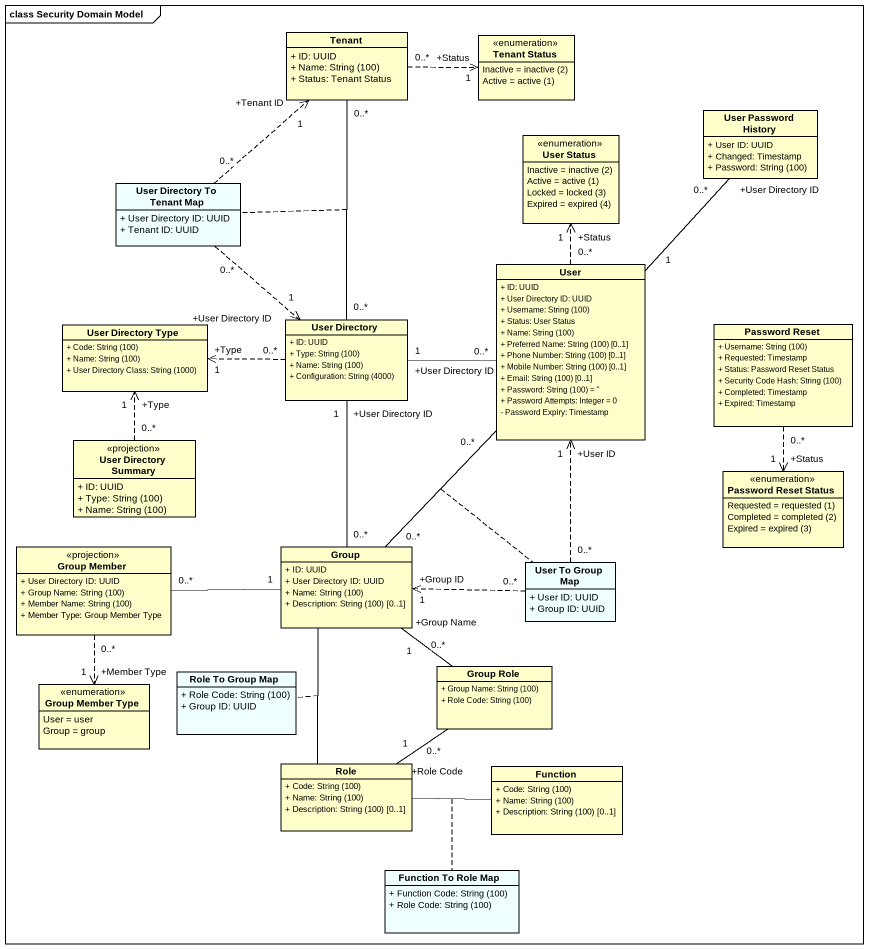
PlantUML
@startuml
mainframe class Security Domain Model
hide circle
hide empty members
skinparam classAttributeIconSize 0
class Tenant {
  + ID: UUID
  {field} + Name: String (100)
  + Status: Tenant Status
}
enum "Tenant Status" as Tenant_Status {
  {field} Inactive = inactive (2)
  {field} Active = active (1)
}
class "User Password History" as User_Password_History {
  + User ID: UUID
  + Changed: Timestamp
  {field} + Password: String (100)
}
enum "User Status" as User_Status {
  {field} Inactive = inactive (2)
  {field} Active = active (1)
  {field} Locked = locked (3)
  {field} Expired = expired (4)
}
class "User Directory To Tenant Map" as User_Directory_To_Tenant_Map #F0FFFF {
  + User Directory ID: UUID
  + Tenant ID: UUID
}
class User {
  + ID: UUID
  + User Directory ID: UUID
  {field} + Username: String (100)
  + Status: User Status
  {field} + Name: String (100)
  {field} + Preferred Name: String (100) [0..1]
  {field} + Phone Number: String (100) [0..1]
  {field} + Mobile Number: String (100) [0..1]
  {field} + Email: String (100) [0..1]
  {field} + Password: String (100) = ''
  + Password Attempts: Integer = 0
  - Password Expiry: Timestamp
}
class "User Directory" as User_Directory {
  + ID: UUID
  {field} + Type: String (100)
  {field} + Name: String (100)
  {field} + Configuration: String (4000)
}
class "User Directory Type" as User_Directory_Type {
  {field} + Code: String (100)
  {field} + Name: String (100)
  {field} + User Directory Class: String (1000)
}
class "Password Reset" as Password_Reset {
  {field} + Username: String (100)
  + Requested: Timestamp
  + Status: Password Reset Status
  {field} + Security Code Hash: String (100)
  + Completed: Timestamp
  + Expired: Timestamp
}
class "User Directory Summary" as User_Directory_Summary <<projection>> {
  + ID: UUID
  {field} + Type: String (100)
  {field} + Name: String (100)
}
enum "Password Reset Status" as Password_Reset_Status {
  {field} Requested = requested (1)
  {field} Completed = completed (2)
  {field} Expired = expired (3)
}
class "Group Member" as Group_Member <<projection>> {
  + User Directory ID: UUID
  {field} + Group Name: String (100)
  {field} + Member Name: String (100)
  + Member Type: Group Member Type
}
class "Group" as Group_ {
  + ID: UUID
  + User Directory ID: UUID
  {field} + Name: String (100)
  {field} + Description: String (100) [0..1]
}
class "User To Group Map" as User_To_Group_Map #F0FFFF {
  + User ID: UUID
  + Group ID: UUID
}
enum "Group Member Type" as Group_Member_Type {
  User = user
  Group = group
}
class "Role To Group Map" as Role_To_Group_Map #F0FFFF {
  {field} + Role Code: String (100)
  + Group ID: UUID
}
class "Group Role" as Group_Role {
  {field} + Group Name: String (100)
  {field} + Role Code: String (100)
}
class Role {
  {field} + Code: String (100)
  {field} + Name: String (100)
  {field} + Description: String (100) [0..1]
}
class Function {
  {field} + Code: String (100)
  {field} + Name: String (100)
  {field} + Description: String (100) [0..1]
}
class "Function To Role Map" as Function_To_Role_Map #F0FFFF {
  {field} + Function Code: String (100)
  {field} + Role Code: String (100)
}
Tenant "0..*" .right.> "+Status\n1" Tenant_Status
User_Directory_To_Tenant_Map "0..*" .up.> "+Tenant ID\n1" Tenant
User_Directory_To_Tenant_Map "0..*" ..> "+User Directory ID\n1" User_Directory
User "1" -up- "+User Directory ID\n0..*" User_Password_History
User "0..*" .up.> "+Status\n1" User_Status
User "0..*" -left- "+User Directory ID\n1" User_Directory
User_Directory "0..*" -up- "0..*" Tenant
(User_Directory, Tenant) .. User_Directory_To_Tenant_Map
User_Directory "0..*" .left.> "+Type\n1" User_Directory_Type
User_Directory "+User Directory ID\n1" -- "0..*" Group_
Password_Reset "0..*" ..> "+Status\n1" Password_Reset_Status
User_Directory_Summary "0..*" .up.> "+Type\n1" User_Directory_Type
Group_Member "0..*" -right- "1" Group_
Group_Member "0..*" ..> "+Member Type\n1" Group_Member_Type
Group_ "0..*" -up- "0..*" User
(Group_, User) .. User_To_Group_Map
User_To_Group_Map "0..*" .up.> "+User ID\n1" User
User_To_Group_Map "0..*" .left.> "+Group ID\n1" Group_
Group_Role "0..*" -up- "+Group Name\n1" Group_
Group_Role "0..*" -- "+Role Code\n1" Role
Role -up- Group_
(Role, Group_) .. Role_To_Group_Map
Function -left- Role
(Function, Role) .. Function_To_Role_Map
@enduml
